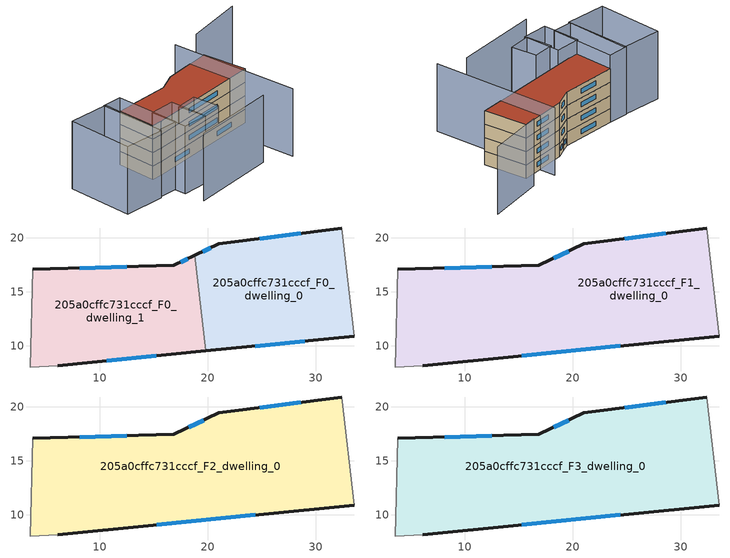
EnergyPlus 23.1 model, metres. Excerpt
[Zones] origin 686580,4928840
205a0cffc731cccf_F0_dwelling_0
 floor ground (EU_floor_Construction): 32.39,20.89 33.55,10.89 19.81,9.51 18.78,18.35 21.02,19.41 z0
 wall outside (EU_wall_Construction): 32.39,20.89 21.02,19.41 18.78,18.35 / 19.81,9.51 33.55,10.89 z0:3
 wall adiabatic (EU_wall_Construction): 33.55,10.89 32.39,20.89 z0:3
 wall to 205a0cffc731cccf_F0_dwelling_1 (EU_wall_Construction): 18.78,18.35 19.81,9.51 z0:3
 window (EU_Window_Construction): 28.6,20.4 24.81,19.9 / 24.39,9.97 28.97,10.43 / 20.28,19.06 19.53,18.7 z1:2
205a0cffc731cccf_F0_dwelling_1
 floor ground (EU_floor_Construction): 18.78,18.35 19.81,9.51 6.1,8.14 3.56,8.03 3.8,17.05 16.83,17.43 z0
 wall outside (EU_wall_Construction): 18.78,18.35 16.83,17.43 3.8,17.05 / 6.1,8.14 19.81,9.51 z0:3
 wall adiabatic (EU_wall_Construction): 3.8,17.05 3.56,8.03 6.1,8.14 z0:3
 window (EU_Window_Construction): 12.49,17.3 8.15,17.18 / 18.13,18.05 17.48,17.74 / 10.67,8.6 15.24,9.06 z1:2
205a0cffc731cccf_F1_dwelling_0
 floor to 205a0cffc731cccf_F0_dwelling_0 (EU_floor_Construction): 32.39,20.89 33.55,10.89 19.81,9.51 18.78,18.35 21.02,19.41 z3
 floor to 205a0cffc731cccf_F0_dwelling_1 (EU_floor_Construction): 18.78,18.35 19.81,9.51 6.1,8.14 3.56,8.03 3.8,17.05 16.83,17.43 z3
 wall outside (EU_wall_Construction): 32.39,20.89 21.02,19.41 16.83,17.43 3.8,17.05 / 6.1,8.14 33.55,10.89 z3:6
 wall adiabatic (EU_wall_Construction): 33.55,10.89 32.39,20.89 / 3.8,17.05 3.56,8.03 6.1,8.14 z3:6
 window (EU_Window_Construction): 12.49,17.3 8.15,17.18 / 19.63,18.75 18.23,18.09 / 28.6,20.4 24.81,19.9 / 15.25,9.06 24.4,9.97 z4:5
205a0cffc731cccf_F2_dwelling_0
 floor to 205a0cffc731cccf_F1_dwelling_0 (EU_floor_Construction): 32.39,20.89 33.55,10.89 6.1,8.14 3.56,8.03 3.8,17.05 16.83,17.43 21.02,19.41 z6
 wall outside (EU_wall_Construction): 32.39,20.89 21.02,19.41 16.83,17.43 3.8,17.05 / 6.1,8.14 33.55,10.89 z6:9
 wall adiabatic (EU_wall_Construction): 33.55,10.89 32.39,20.89 / 3.8,17.05 3.56,8.03 6.1,8.14 z6:9
 window (EU_Window_Construction): 12.49,17.3 8.15,17.18 / 19.63,18.75 18.23,18.09 / 28.6,20.4 24.81,19.9 / 15.25,9.06 24.4,9.97 z7:8
205a0cffc731cccf_F3_dwelling_0
 floor to 205a0cffc731cccf_F2_dwelling_0 (EU_floor_Construction): 32.39,20.89 33.55,10.89 6.1,8.14 3.56,8.03 3.8,17.05 16.83,17.43 21.02,19.41 z9
 wall outside (EU_wall_Construction): 32.39,20.89 21.02,19.41 16.83,17.43 3.8,17.05 / 6.1,8.14 33.55,10.89 z9:12
 wall adiabatic (EU_wall_Construction): 33.55,10.89 32.39,20.89 / 3.8,17.05 3.56,8.03 6.1,8.14 z9:12
 window (EU_Window_Construction): 12.49,17.3 8.15,17.18 / 19.63,18.75 18.23,18.09 / 28.6,20.4 24.81,19.9 / 15.25,9.06 24.4,9.97 z10:11
 roof outside (EU_roof_Construction): 33.55,10.89 32.39,20.89 21.02,19.41 16.83,17.43 3.8,17.05 3.56,8.03 6.1,8.14 z12
shading: 3.87,-5.24 23.65,-3.01 / 29.41,-5.53 27.4,24.02 / 47.05,26.74 33.53,24.04 / 13.73,6.46 14.37,0.55 / 14.37,0.55 9.41,0.01 / 9.41,0.01 8.77,5.92 / 8.77,5.92 13.73,6.46 / 9.25,8.2 9.42,-0.5 / 9.42,-0.5 3.57,-0.61 / 3.57,-0.61 3.4,8.09 / 3.4,8.09 9.25,8.2 / -0.94,2.09 -0.86,17.08 / -0.86,17.08 3.8,17.05 / 3.8,17.05 3.72,2.07 / 3.72,2.07 -0.94,2.09 / -9.88,17.17 -0.51,16.9 / -0.51,16.9 -0.95,1.71 / -0.95,1.71 -10.33,1.98 / -10.33,1.98 -9.88,17.17 z0:15
[Building]
EU S2 Campaign: North Axis=0; Terrain=City; Solar Distribution=FullExterior
[Site:Location]
Bologna: Latitude=44.5; Longitude=11.25; Time Zone=1; Elevation=37
[SizingPeriod:WeatherFileDays]
AnnualSizingPeriod: Begin Month=1; Begin Day of Month=1; End Month=12; End Day of Month=31; Day of Week for Start Day=Monday; Use Weather File Daylight Saving Period=No; Use Weather File Rain and Snow Indicators=No
[MATERIAL]
EU_InternalMass_Material: Roughness=MediumRough; Thickness=0.1; Conductivity=1; Density=1800; Specific Heat=900; Thermal Absorptance=0.9; Solar Absorptance=0.7; Visible Absorptance=0.7
[MATERIAL:NOMASS] Roughness=MediumRough; Thermal Absorptance=0.9; Solar Absorptance=0.7; Visible Absorptance=0.7
Name | Thermal Resistance
EU_wall_NoMass | 0.937881
EU_roof_NoMass | 0.548572
EU_floor_NoMass | 0.71348
[WINDOWMATERIAL:SIMPLEGLAZINGSYSTEM]
EU_Window_SimpleGlazing: UFactor=4.25633; Solar Heat Gain Coefficient=0.85; Visible Transmittance=0.85
[CONSTRUCTION]
EU_wall_Construction: EU_wall_NoMass
EU_roof_Construction: EU_roof_NoMass
EU_floor_Construction: EU_floor_NoMass
EU_InternalMass_Construction: EU_InternalMass_Material
EU_Window_Construction: EU_Window_SimpleGlazing
[ZONE] Type=1; Multiplier=1; Ceiling Height=autocalculate; Floor Area=autocalculate; Part of Total Floor Area=Yes
Name | Volume
205a0cffc731cccf_F0_dwelling_0 | 405.942
205a0cffc731cccf_F1_dwelling_0 | 811.872
205a0cffc731cccf_F2_dwelling_0; 205a0cffc731cccf_F3_dwelling_0 | 811.874
205a0cffc731cccf_F0_dwelling_1 | 405.932
[INTERNALMASS] Construction=EU_InternalMass_Construction
Name | Zone or ZoneList | Surface Area
205a0cffc731cccf_F0_dwelling_0_EU_InternalMass | 205a0cffc731cccf_F0_dwelling_0 | 135.314
205a0cffc731cccf_F0_dwelling_1_EU_InternalMass | 205a0cffc731cccf_F0_dwelling_1 | 135.31
205a0cffc731cccf_F1_dwelling_0_EU_InternalMass | 205a0cffc731cccf_F1_dwelling_0 | 270.625
205a0cffc731cccf_F2_dwelling_0_EU_InternalMass | 205a0cffc731cccf_F2_dwelling_0 | 270.625
205a0cffc731cccf_F3_dwelling_0_EU_InternalMass | 205a0cffc731cccf_F3_dwelling_0 | 270.625
[OTHEREQUIPMENT] Fuel Type=Electricity; Design Level Calculation Method=Watts/Area; Power per Zone Floor Area=1; Fraction Latent=0; Fraction Radiant=0; Fraction Lost=0; Carbon Dioxide Generation Rate=0; EndUse Subcategory=EU_Step8_InternalGains
Name | Zone or ZoneList or Space or SpaceList | Schedule
EU_Step8_InternalGain_205a0cffc731cccf_F0_dwelling_0_f000 | 205a0cffc731cccf_F0_dwelling_0 | EU_Step8_GainSchedule_205a0cffc731cccf_F0_dwelling_0_f000
EU_Step8_InternalGain_205a0cffc731cccf_F0_dwelling_1_f000 | 205a0cffc731cccf_F0_dwelling_1 | EU_Step8_GainSchedule_205a0cffc731cccf_F0_dwelling_1_f000
EU_Step8_InternalGain_205a0cffc731cccf_F1_dwelling_0_f000 | 205a0cffc731cccf_F1_dwelling_0 | EU_Step8_GainSchedule_205a0cffc731cccf_F1_dwelling_0_f000
EU_Step8_InternalGain_205a0cffc731cccf_F2_dwelling_0_f000 | 205a0cffc731cccf_F2_dwelling_0 | EU_Step8_GainSchedule_205a0cffc731cccf_F2_dwelling_0_f000
EU_Step8_InternalGain_205a0cffc731cccf_F3_dwelling_0_f000 | 205a0cffc731cccf_F3_dwelling_0 | EU_Step8_GainSchedule_205a0cffc731cccf_F3_dwelling_0_f000
[ZONEVENTILATION:DESIGNFLOWRATE] Schedule=EU_AlwaysOn; Design Flow Rate Calculation Method=AirChanges/Hour; Air Changes per Hour=0.687892; Ventilation Type=Natural; Fan Pressure Rise=0; Fan Total Efficiency=1; Constant Term Coefficient=1; Temperature Term Coefficient=0; Velocity Term Coefficient=0; Velocity Squared Term Coefficient=0; Minimum Indoor Temperature=-100; Maximum Indoor Temperature=100; Delta Temperature=-100; Minimum Outdoor Temperature=-100; Maximum Outdoor Temperature=100; Maximum Wind Speed=40
Name | Zone or ZoneList or Space or SpaceList
EU_ConstantAir_205a0cffc731cccf_F0_dwelling_0 | 205a0cffc731cccf_F0_dwelling_0
EU_ConstantAir_205a0cffc731cccf_F0_dwelling_1 | 205a0cffc731cccf_F0_dwelling_1
EU_ConstantAir_205a0cffc731cccf_F1_dwelling_0 | 205a0cffc731cccf_F1_dwelling_0
EU_ConstantAir_205a0cffc731cccf_F2_dwelling_0 | 205a0cffc731cccf_F2_dwelling_0
EU_ConstantAir_205a0cffc731cccf_F3_dwelling_0 | 205a0cffc731cccf_F3_dwelling_0
[HVACTEMPLATE:THERMOSTAT] Constant Heating Setpoint=20; Constant Cooling Setpoint=50
EU_HeatOnly_205a0cffc731cccf_F0_dwelling_0; EU_HeatOnly_205a0cffc731cccf_F0_dwelling_1; EU_HeatOnly_205a0cffc731cccf_F1_dwelling_0; EU_HeatOnly_205a0cffc731cccf_F2_dwelling_0; EU_HeatOnly_205a0cffc731cccf_F3_dwelling_0
[HVACTEMPLATE:ZONE:IDEALLOADSAIRSYSTEM] System Availability Schedule=EU_AlwaysOn; Maximum Heating Supply Air Temperature=50; Minimum Cooling Supply Air Temperature=13; Maximum Heating Supply Air Humidity Ratio=0.0156; Minimum Cooling Supply Air Humidity Ratio=0.0077; Heating Limit=NoLimit; Cooling Limit=NoLimit; Heating Availability Schedule=EU_AlwaysOn; Cooling Availability Schedule=EU_CoolingOff; Dehumidification Control Type=ConstantSensibleHeatRatio; Cooling Sensible Heat Ratio=0.7; Dehumidification Setpoint=60; Humidification Control Type=None; Humidification Setpoint=30; Outdoor Air Method=None; Outdoor Air Flow Rate per Person=0.00944; Outdoor Air Flow Rate per Zone Floor Area=0; Outdoor Air Flow Rate per Zone=0; Demand Controlled Ventilation Type=None; Outdoor Air Economizer Type=NoEconomizer; Heat Recovery Type=None; Sensible Heat Recovery Effectiveness=0.7; Latent Heat Recovery Effectiveness=0.65
Name | Template Thermostat
205a0cffc731cccf_F0_dwelling_0 | EU_HeatOnly_205a0cffc731cccf_F0_dwelling_0
205a0cffc731cccf_F0_dwelling_1 | EU_HeatOnly_205a0cffc731cccf_F0_dwelling_1
205a0cffc731cccf_F1_dwelling_0 | EU_HeatOnly_205a0cffc731cccf_F1_dwelling_0
205a0cffc731cccf_F2_dwelling_0 | EU_HeatOnly_205a0cffc731cccf_F2_dwelling_0
205a0cffc731cccf_F3_dwelling_0 | EU_HeatOnly_205a0cffc731cccf_F3_dwelling_0
[SIZING:ZONE] Zone Cooling Design Supply Air Temperature Input Method=SupplyAirTemperature; Zone Cooling Design Supply Air Temperature=13; Zone Heating Design Supply Air Temperature Input Method=SupplyAirTemperature; Zone Heating Design Supply Air Temperature=50; Zone Cooling Design Supply Air Humidity Ratio=0.008; Zone Heating Design Supply Air Humidity Ratio=0.008; Cooling Design Air Flow Method=DesignDay; Cooling Design Air Flow Rate=0; Cooling Minimum Air Flow per Zone Floor Area=0.000762; Cooling Minimum Air Flow=0; Cooling Minimum Air Flow Fraction=0.2; Heating Design Air Flow Method=DesignDay; Heating Design Air Flow Rate=0; Heating Maximum Air Flow per Zone Floor Area=0.002032; Heating Maximum Air Flow=0.141576; Heating Maximum Air Flow Fraction=0.3; Account for Dedicated Outdoor Air System=No; Dedicated Outdoor Air System Control Strategy=NeutralSupplyAir; Dedicated Outdoor Air Low Setpoint Temperature for Design=autosize; Dedicated Outdoor Air High Setpoint Temperature for Design=autosize; Zone Load Sizing Method=Sensible Load Only No Latent Load; Zone Latent Cooling Design Supply Air Humidity Ratio Input Method=HumidityRatioDifference; Zone Cooling Design Supply Air Humidity Ratio Difference=0.005; Zone Latent Heating Design Supply Air Humidity Ratio Input Method=HumidityRatioDifference; Zone Humidification Design Supply Air Humidity Ratio Difference=0.005
205a0cffc731cccf_F0_dwelling_0; 205a0cffc731cccf_F0_dwelling_1; 205a0cffc731cccf_F1_dwelling_0; 205a0cffc731cccf_F2_dwelling_0; 205a0cffc731cccf_F3_dwelling_0
[SCHEDULE:CONSTANT]
Name | Hourly Value
EU_AlwaysOn | 1
EU_CoolingOff | 0
[SCHEDULE:FILE] Column Number=1; Rows to Skip at Top=0; Number of Hours of Data=8760; Column Separator=Comma; Interpolate to Timestep=No; Minutes per Item=60; Adjust Schedule for Daylight Savings=Yes
Name | File
EU_Step8_GainSchedule_205a0cffc731cccf_F0_dwelling_0_f000 | ../../schedules/205a0cffc731cccf/205a0cffc731cccf_F0_dwelling_0_f000_gain.csv
EU_Step8_GainSchedule_205a0cffc731cccf_F0_dwelling_1_f000 | ../../schedules/205a0cffc731cccf/205a0cffc731cccf_F0_dwelling_1_f000_gain.csv
EU_Step8_GainSchedule_205a0cffc731cccf_F1_dwelling_0_f000 | ../../schedules/205a0cffc731cccf/205a0cffc731cccf_F1_dwelling_0_f000_gain.csv
EU_Step8_GainSchedule_205a0cffc731cccf_F2_dwelling_0_f000 | ../../schedules/205a0cffc731cccf/205a0cffc731cccf_F2_dwelling_0_f000_gain.csv
EU_Step8_GainSchedule_205a0cffc731cccf_F3_dwelling_0_f000 | ../../schedules/205a0cffc731cccf/205a0cffc731cccf_F3_dwelling_0_f000_gain.csv
